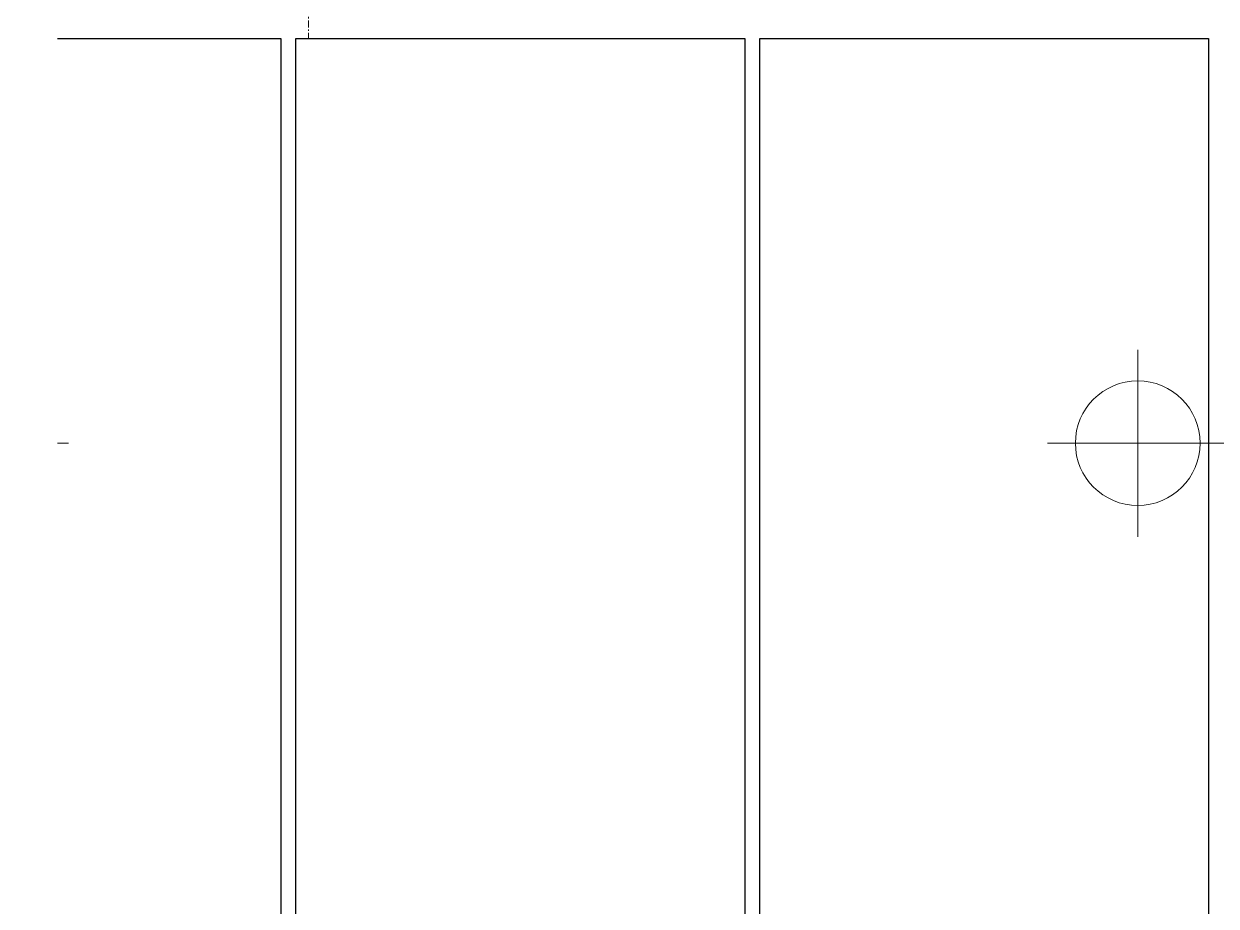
# Model space of a CAD drawing. Header units: millimetres. Extents: x -794334 to -714814, y -17806 to 22403.
# Drawn here: x -790511 to -789554, y 8759 to 9466 of the extents above; entities that cross this region are included whole.
import ezdxf
from ezdxf.xclip import XClip

# ---------------------------------------------------------------- set-up
doc = ezdxf.new("R2010")
doc.units = ezdxf.units.MM
doc.header["$XCLIPFRAME"] = 0
doc.linetypes.add('DPA_Grid _ Level 100', pattern=[10, 5.5, -1.6, 1.3, -1.6])
doc.layers.add('000 - WIPEOUT', color=250, linetype='Continuous')
doc.layers.add('A11_ALU.SOLID SHEET', color=2, linetype='Continuous')
for name, color, linetype, lineweight in [('A-DETL-GENF', 2, 'Continuous', 9), ('E-LITE-EQPM', 2, 'Continuous', 9), ('S-GRID', 251, 'Continuous', 9)]:
    doc.layers.add(name, color=color, linetype=linetype, lineweight=lineweight)

# ---------------------------------------------------------------- blocks, each defined once
blk = doc.blocks.new('*U804')
at = {"layer": 'S-GRID', "linetype": 'DPA_Grid _ Level 100'}
blk.add_line((-11400, -21385.46), (-11400, 16671.4), dxfattribs=at)
blk = doc.blocks.new('*U1521')
at = {"color": 3}
for points in [[(-875, 552), (875, 552), (875, 192), (-875, 192)], [(-875, 180), (875, 180), (875, -180), (-875, -180)], [(-875, -192), (875, -192), (875, -552), (-875, -552)]]:
    blk.add_wipeout(points, dxfattribs=at).dxf.layer = '000 - WIPEOUT'
at = {"layer": 'A11_ALU.SOLID SHEET', "color": 0, "linetype": 'ByBlock'}
for points in [[(875, 192), (-875, 192), (-875, 552), (875, 552)], [(875, -180), (-875, -180), (-875, 180), (875, 180)], [(875, -552), (-875, -552), (-875, -192), (875, -192)]]:
    blk.add_lwpolyline(points, close=True, dxfattribs=at)
blk = doc.blocks.new('A$Cb9d11952')
at = {"layer": 'A11_ALU.SOLID SHEET', "linetype": 'ByBlock', "rotation": 90}
blk.add_blockref('*U1521', (-5531.25, 3450), dxfattribs=at)
blk = doc.blocks.new('*U1609')
at = {"layer": 'A11_ALU.SOLID SHEET'}
blk.add_blockref('A$Cb9d11952', (-39900, 1550.5), dxfattribs=at)
blk = doc.blocks.new('LGF_DL_SAA_LowPower_DL1a1 - LGF_DL_SAA_LowPower_DL1a-12437659-4150-01 CONCOURSE LEVEL - REFLECTED CEILING PLAN')
at = {"layer": 'A-DETL-GENF'}
for p, q in [((0, 75), (0, -75)), ((72.5, 0), (-72.5, 0))]:
    blk.add_line(p, q, dxfattribs=at)
blk.add_circle((0, 0), 50, dxfattribs=at)
blk = doc.blocks.new('C-1-PP19-AR-4150-01-B_20250901-115810_EXDOWNLIGHT')
at = {"layer": 'E-LITE-EQPM', "rotation": 359.9999881697653}
for p in [(-45865, 5550.99), (-44935, 5550.99)]:
    blk.add_blockref('LGF_DL_SAA_LowPower_DL1a1 - LGF_DL_SAA_LowPower_DL1a-12437659-4150-01 CONCOURSE LEVEL - REFLECTED CEILING PLAN', p, dxfattribs=at)

msp = doc.modelspace()

# ---------------------------------------------------------------- block references
msp.add_blockref('*U804', (-778882.37, 3579.02))

# ---------------------------------------------------------------- next in the draw order: block references
ref = msp.add_blockref('*U1609', (-744681.24, 3579.02))
XClip(ref).set_block_clipping_path([(-45802.4668593339, -9620.0029952967), (23702.8690583039, 10334.9999958097)])

# ---------------------------------------------------------------- next in the draw order: block references
ref = msp.add_blockref('C-1-PP19-AR-4150-01-B_20250901-115810_EXDOWNLIGHT', (-744682.37, 3579.02))
XClip(ref).set_block_clipping_path([(-45801.3280238605, -9620.0029952967), (23704.0078937773, 10334.9999958097)])

doc.saveas('drawing.dxf')
